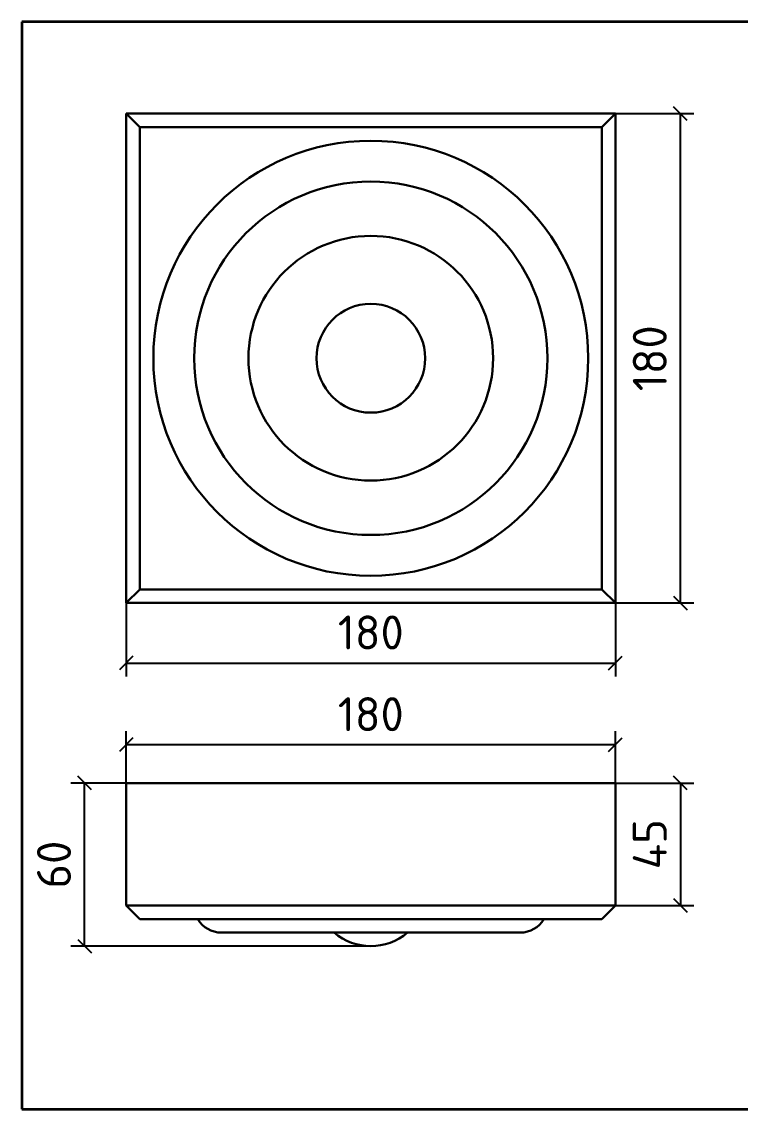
# Model space of a CAD drawing. Header units: millimetres. Extents: x -746 to -202, y -943 to -543.
# Drawn here: x -745.7 to -481.3, y -943.4 to -543.4 of the extents above; entities that cross this region are included whole.
import ezdxf

# ---------------------------------------------------------------- set-up
doc = ezdxf.new("R2010")
doc.units = ezdxf.units.MM
doc.layers.get('0').update_dxf_attribs({"lineweight": 35})
doc.layers.add('Профиль', color=7, linetype='Continuous', lineweight=30)
doc.layers.add('Размеры', color=5, linetype='Continuous', lineweight=9)
doc.styles.add('Размер', font='isocpeur.ttf')
doc.dimstyles.new('Модель 1_4', dxfattribs={"dimtxt": 12.5, "dimasz": 5, "dimexe": 5, "dimexo": 0, "dimgap": 5, "dimtad": 1, "dimtoh": 1, "dimdec": 0, "dimtxsty": 'Размер', "dimblk": 'OBLIQUE', "dimcen": 5, "dimadec": 0, "dimazin": 0, "dimtfac": 1, "dimtdec": 0, "dimtmove": 1, "dimatfit": 2, "dimldrblk": 'DOT', "dimfxl": 0, "dimarcsym": 0})

# ---------------------------------------------------------------- blocks, each defined once
blk = doc.blocks.new('_Oblique')
at = {"color": 0, "linetype": 'ByBlock', "lineweight": -2}
blk.add_line((-0.5, -0.5), (0.5, 0.5), dxfattribs=at)
blk = doc.blocks.new('*D39')
at = {"layer": 'Defpoints', "color": 0}
for p in [(-707.23, -757.15), (-527.23, -757.15), (-527.23, -779.26)]:
    blk.add_point(p, dxfattribs=at)
at = {"layer": 'Размеры', "color": 0, "lineweight": -2}
for p, q in [((-707.23, -757.15), (-707.23, -784.26)), ((-527.23, -757.15), (-527.23, -784.26)), ((-707.23, -779.26), (-527.23, -779.26))]:
    blk.add_line(p, q, dxfattribs=at)
at = {"layer": 'Размеры', "color": 0, "lineweight": -2, "xscale": 5, "yscale": 5, "zscale": 5, "rotation": 180}
blk.add_blockref('_Oblique', (-707.23, -779.26), dxfattribs=at)
at = {"layer": 'Размеры', "color": 0, "lineweight": -2, "xscale": 5, "yscale": 5, "zscale": 5}
blk.add_blockref('_Oblique', (-527.23, -779.26), dxfattribs=at)
at = {"layer": 'Размеры', "color": 0, "insert": (-617.23, -768.01), "char_height": 12.5, "attachment_point": 5, "style": 'Размер'}
blk.add_mtext('180', dxfattribs=at)
blk = doc.blocks.new('_Dot')
at = {"color": 0, "linetype": 'ByBlock', "lineweight": -2}
blk.add_line((-0.5, 0), (-1, 0), dxfattribs=at)
at = {"color": 0, "linetype": 'ByBlock', "const_width": 0.5}
blk.add_lwpolyline([(-0.25, 0, 1), (0.25, 0, 1)], format="xyb", close=True, dxfattribs=at)
blk = doc.blocks.new('*D40')
at = {"layer": 'Defpoints', "color": 0}
for p in [(-527.23, -577.15), (-503.34, -577.15), (-527.23, -757.15)]:
    blk.add_point(p, dxfattribs=at)
at = {"layer": 'Размеры', "color": 0, "lineweight": -2}
for p, q in [((-527.23, -577.15), (-498.34, -577.15)), ((-503.34, -757.15), (-503.34, -577.15)), ((-527.23, -757.15), (-498.34, -757.15))]:
    blk.add_line(p, q, dxfattribs=at)
at = {"layer": 'Размеры', "color": 0, "lineweight": -2, "xscale": 5, "yscale": 5, "zscale": 5}
for p, rotation in [((-503.34, -577.15), 90), ((-503.34, -757.15), 270)]:
    blk.add_blockref('_Oblique', p, dxfattribs=dict(at, rotation=rotation))
at = {"layer": 'Размеры', "color": 0, "insert": (-514.59, -667.15), "char_height": 12.5, "attachment_point": 5, "rotation": 90, "style": 'Размер'}
blk.add_mtext('180', dxfattribs=at)
blk = doc.blocks.new('*D41')
at = {"layer": 'Defpoints', "color": 0}
for p in [(-527.23, -823.4), (-527.23, -868.4), (-503.34, -868.4)]:
    blk.add_point(p, dxfattribs=at)
at = {"layer": 'Размеры', "color": 0, "lineweight": -2}
for p, q in [((-527.23, -823.4), (-498.34, -823.4)), ((-503.34, -823.4), (-503.34, -868.4)), ((-527.23, -868.4), (-498.34, -868.4))]:
    blk.add_line(p, q, dxfattribs=at)
at = {"layer": 'Размеры', "color": 0, "lineweight": -2, "xscale": 5, "yscale": 5, "zscale": 5}
for p, rotation in [((-503.34, -823.4), 90), ((-503.34, -868.4), 270)]:
    blk.add_blockref('_Oblique', p, dxfattribs=dict(at, rotation=rotation))
at = {"layer": 'Размеры', "color": 0, "insert": (-514.59, -845.9), "char_height": 12.5, "attachment_point": 5, "rotation": 90, "style": 'Размер'}
blk.add_mtext('45', dxfattribs=at)
blk = doc.blocks.new('*D42')
at = {"layer": 'Defpoints', "color": 0}
for p in [(-722.54, -823.4), (-707.23, -823.4), (-617.23, -883.4)]:
    blk.add_point(p, dxfattribs=at)
at = {"layer": 'Размеры', "color": 0, "lineweight": -2}
for p, q in [((-707.23, -823.4), (-727.54, -823.4)), ((-722.54, -883.4), (-722.54, -823.4)), ((-617.23, -883.4), (-727.54, -883.4))]:
    blk.add_line(p, q, dxfattribs=at)
at = {"layer": 'Размеры', "color": 0, "lineweight": -2, "xscale": 5, "yscale": 5, "zscale": 5}
for p, rotation in [((-722.54, -823.4), 90), ((-722.54, -883.4), 270)]:
    blk.add_blockref('_Oblique', p, dxfattribs=dict(at, rotation=rotation))
at = {"layer": 'Размеры', "color": 0, "insert": (-733.79, -853.4), "char_height": 12.5, "attachment_point": 5, "rotation": 90, "style": 'Размер'}
blk.add_mtext('60', dxfattribs=at)
blk = doc.blocks.new('*D43')
at = {"layer": 'Defpoints', "color": 0}
for p in [(-707.23, -809.32), (-707.23, -823.4), (-527.23, -823.4)]:
    blk.add_point(p, dxfattribs=at)
at = {"layer": 'Размеры', "color": 0, "lineweight": -2}
for p, q in [((-707.23, -823.4), (-707.23, -804.32)), ((-527.23, -823.4), (-527.23, -804.32)), ((-527.23, -809.32), (-707.23, -809.32))]:
    blk.add_line(p, q, dxfattribs=at)
at = {"layer": 'Размеры', "color": 0, "lineweight": -2, "xscale": 5, "yscale": 5, "zscale": 5, "rotation": 180}
blk.add_blockref('_Oblique', (-707.23, -809.32), dxfattribs=at)
at = {"layer": 'Размеры', "color": 0, "lineweight": -2, "xscale": 5, "yscale": 5, "zscale": 5}
blk.add_blockref('_Oblique', (-527.23, -809.32), dxfattribs=at)
at = {"layer": 'Размеры', "color": 0, "insert": (-617.23, -798.07), "char_height": 12.5, "attachment_point": 5, "style": 'Размер'}
blk.add_mtext('180', dxfattribs=at)

msp = doc.modelspace()

# ---------------------------------------------------------------- linework, layer by layer
for points in [[(-201.66, -543.38), (-745.66, -543.38)], [(-745.66, -543.38), (-745.66, -943.38)], [(-745.66, -943.38), (-201.66, -943.38)]]:
    msp.add_lwpolyline(points)
at = {"layer": 'Профиль'}
for p, q in [((-707.23, -757.15), (-707.23, -577.15)), ((-702.23, -582.15), (-707.23, -577.15)), ((-707.23, -577.15), (-527.23, -577.15)), ((-532.23, -582.15), (-527.23, -577.15)), ((-527.23, -757.15), (-527.23, -577.15)), ((-702.23, -752.15), (-702.23, -582.15)), ((-532.23, -582.15), (-702.23, -582.15)), ((-532.23, -752.15), (-532.23, -582.15)), ((-702.23, -752.15), (-707.23, -757.15)), ((-532.23, -752.15), (-702.23, -752.15)), ((-532.23, -752.15), (-527.23, -757.15)), ((-707.23, -757.15), (-527.23, -757.15))]:
    msp.add_line(p, q, dxfattribs=at)
at = {"layer": 'Профиль', "extrusion": (4.73877e-16, -1, 1.54198e-16)}
for p, q in [((-707.23, -823.4), (-707.23, -868.4)), ((-527.23, -823.4), (-707.23, -823.4)), ((-527.23, -823.4), (-527.23, -868.4)), ((-707.23, -868.4), (-527.23, -868.4)), ((-702.23, -873.4), (-707.23, -868.4)), ((-532.23, -873.4), (-527.23, -868.4)), ((-532.23, -873.4), (-702.23, -873.4)), ((-672.23, -878.4), (-562.23, -878.4))]:
    msp.add_line(p, q, dxfattribs=at)
at = {"layer": 'Профиль'}
for radius in [80, 65, 45, 20]:
    msp.add_circle((-617.23, -667.15), radius, dxfattribs=at)
for centre, radius, start, end in [((-672.23, -868.4), 10, 210, 270), ((-562.23, -868.4), 10, 270, 330), ((-617.23, -862.56), 20.83, 229.4642, 310.5358)]:
    msp.add_arc(centre, radius, start, end, dxfattribs=at)

# ---------------------------------------------------------------- dimensions: what is measured, and where the dimension line sits
at = {"layer": 'Размеры'}
for base, p1, p2, picture, middle in [((-503.34, -577.15), (-527.23, -757.15), (-527.23, -577.15), '*D40', (-514.59, -667.15)), ((-722.54, -823.4), (-617.23, -883.4), (-707.23, -823.4), '*D42', (-733.79, -853.4)), ((-503.34, -868.4), (-527.23, -823.4), (-527.23, -868.4), '*D41', (-514.59, -845.9))]:
    dim = msp.add_linear_dim(base=base, p1=p1, p2=p2, angle=90, dimstyle='Модель 1_4', dxfattribs=at)
    dim.commit()
    dim.dimension.update_dxf_attribs({"geometry": picture, "text_midpoint": middle})
for base, p1, p2, picture, middle in [((-527.23, -779.26), (-707.23, -757.15), (-527.23, -757.15), '*D39', (-617.23, -768.01)), ((-707.23, -809.32), (-527.23, -823.4), (-707.23, -823.4), '*D43', (-617.23, -798.07))]:
    dim = msp.add_linear_dim(base=base, p1=p1, p2=p2, dimstyle='Модель 1_4', dxfattribs=at)
    dim.commit()
    dim.dimension.update_dxf_attribs({"geometry": picture, "text_midpoint": middle})

doc.saveas('drawing.dxf')
